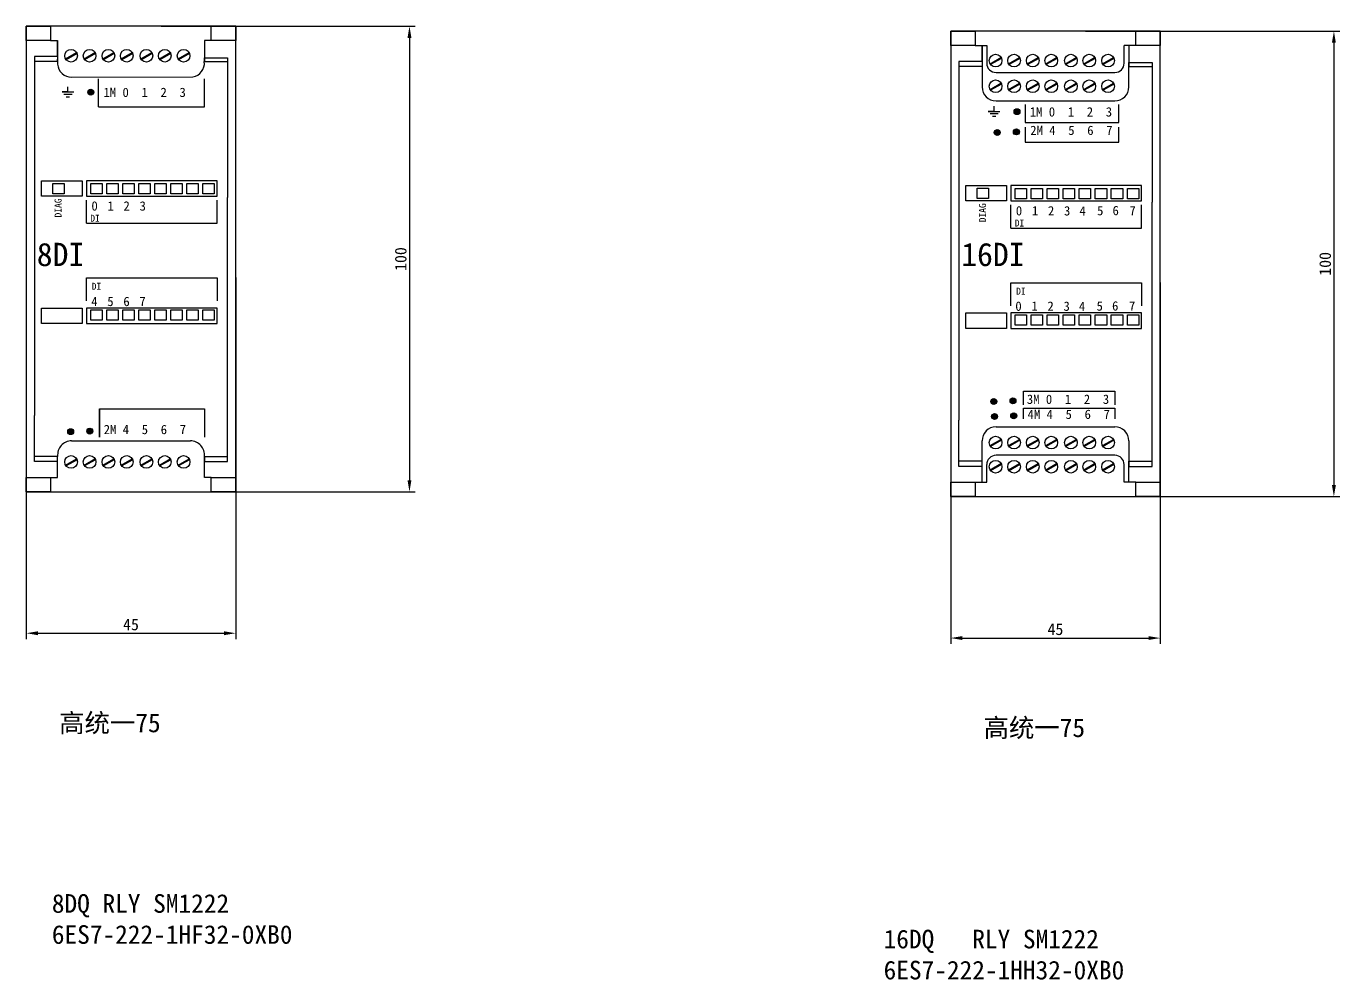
# Model space of a CAD drawing. Header units: millimetres. Extents: x 983 to 2111, y 2638 to 4457.
# Drawn here: x 1303.4 to 1585.6, y 3772.5 to 3977.3 of the extents above; entities that cross this region are included whole.
import ezdxf

# ---------------------------------------------------------------- set-up
doc = ezdxf.new("R2010")
doc.units = ezdxf.units.MM
doc.styles.get("Standard").update_dxf_attribs({"font": ''})
doc.styles.get('Standard').set_extended_font_data('SimSun')
doc.dimstyles.new('ISO-25', dxfattribs={"dimtxt": 2.5, "dimasz": 2.5, "dimexe": 1.25, "dimexo": 0.625, "dimtad": 1, "dimtxsty": 'Standard', "dimcen": 2.5, "dimadec": 0, "dimazin": 0, "dimtfac": 1, "dimtmove": 0, "dimatfit": 3, "dimfxl": 1, "dimarcsym": 0})

# ---------------------------------------------------------------- blocks, each defined once
blk = doc.blocks.new('*D160')
at = {"color": 0, "lineweight": -2, "transparency": 16777216}
for p, q in [((1303.38, 3923.37), (1303.38, 3845.71)), ((1348.38, 3923.37), (1348.38, 3845.71)), ((1305.88, 3846.96), (1345.88, 3846.96))]:
    blk.add_line(p, q, dxfattribs=at)
at = {"color": 0, "lineweight": -3, "transparency": 16777216}
for points in [[(1305.88, 3847.38), (1305.88, 3846.54), (1303.38, 3846.96)], [(1345.88, 3847.38), (1345.88, 3846.54), (1348.38, 3846.96)]]:
    blk.add_solid(points, dxfattribs=at)
at = {"layer": 'Defpoints', "color": 0, "lineweight": -3, "transparency": 16777216}
for p in [(1303.38, 3923.99), (1348.38, 3923.99), (1348.38, 3846.96)]:
    blk.add_point(p, dxfattribs=at)
at = {"color": 0, "lineweight": -3, "transparency": 16777216, "insert": (1325.88, 3848.83), "char_height": 2.5, "attachment_point": 5}
blk.add_mtext('45', dxfattribs=at)
blk = doc.blocks.new('*D161')
at = {"color": 0, "lineweight": -2, "transparency": 16777216}
for p, q in [((1332.37, 3977.33), (1386.96, 3977.33)), ((1385.71, 3974.83), (1385.71, 3879.83)), ((1332.37, 3877.33), (1386.96, 3877.33))]:
    blk.add_line(p, q, dxfattribs=at)
at = {"color": 0, "lineweight": -3, "transparency": 16777216}
for points in [[(1385.29, 3974.83), (1386.13, 3974.83), (1385.71, 3977.33)], [(1385.29, 3879.83), (1386.13, 3879.83), (1385.71, 3877.33)]]:
    blk.add_solid(points, dxfattribs=at)
at = {"layer": 'Defpoints', "color": 0, "lineweight": -3, "transparency": 16777216}
for p in [(1331.74, 3977.33), (1331.74, 3877.33), (1385.71, 3877.33)]:
    blk.add_point(p, dxfattribs=at)
at = {"color": 0, "lineweight": -3, "transparency": 16777216, "insert": (1383.84, 3927.33), "char_height": 2.5, "attachment_point": 5, "rotation": 90}
blk.add_mtext('100', dxfattribs=at)
blk = doc.blocks.new('*D158')
at = {"color": 0, "lineweight": -2, "transparency": 16777216}
for p, q in [((1501.99, 3922.33), (1501.99, 3844.67)), ((1546.99, 3922.33), (1546.99, 3844.67)), ((1504.49, 3845.92), (1544.49, 3845.92))]:
    blk.add_line(p, q, dxfattribs=at)
at = {"color": 0, "lineweight": -3, "transparency": 16777216}
for points in [[(1504.49, 3846.34), (1504.49, 3845.51), (1501.99, 3845.92)], [(1544.49, 3846.34), (1544.49, 3845.51), (1546.99, 3845.92)]]:
    blk.add_solid(points, dxfattribs=at)
at = {"layer": 'Defpoints', "color": 0, "lineweight": -3, "transparency": 16777216}
for p in [(1501.99, 3922.96), (1546.99, 3922.96), (1546.99, 3845.92)]:
    blk.add_point(p, dxfattribs=at)
at = {"color": 0, "lineweight": -3, "transparency": 16777216, "insert": (1524.49, 3847.8), "char_height": 2.5, "attachment_point": 5}
blk.add_mtext('45', dxfattribs=at)
blk = doc.blocks.new('*D159')
at = {"color": 0, "lineweight": -2, "transparency": 16777216}
for p, q in [((1530.98, 3976.3), (1585.57, 3976.3)), ((1584.32, 3973.8), (1584.32, 3878.8)), ((1530.98, 3876.3), (1585.57, 3876.3))]:
    blk.add_line(p, q, dxfattribs=at)
at = {"color": 0, "lineweight": -3, "transparency": 16777216}
for points in [[(1583.9, 3973.8), (1584.74, 3973.8), (1584.32, 3976.3)], [(1583.9, 3878.8), (1584.74, 3878.8), (1584.32, 3876.3)]]:
    blk.add_solid(points, dxfattribs=at)
at = {"layer": 'Defpoints', "color": 0, "lineweight": -3, "transparency": 16777216}
for p in [(1530.35, 3976.3), (1530.35, 3876.3), (1584.32, 3876.3)]:
    blk.add_point(p, dxfattribs=at)
at = {"color": 0, "lineweight": -3, "transparency": 16777216, "insert": (1582.45, 3926.3), "char_height": 2.5, "attachment_point": 5, "rotation": 90}
blk.add_mtext('100', dxfattribs=at)
blk = doc.blocks.new('8DI')
at = {"lineweight": -3}
for p, q in [((1308.62, 3974.25), (1310.12, 3974.25)), ((1310.12, 3974.25), (1310.12, 3970.84)), ((1310.12, 3970.84), (1310.12, 3974.25)), ((1343.14, 3974.25), (1341.64, 3974.25)), ((1341.64, 3974.25), (1341.64, 3969.74)), ((1310.12, 3970.84), (1305.12, 3970.84)), ((1305.12, 3970.84), (1305.12, 3893.76)), ((1310.12, 3970.84), (1310.12, 3969.74)), ((1341.64, 3969.74), (1341.64, 3970.57)), ((1341.64, 3970.57), (1346.64, 3970.57)), ((1346.64, 3970.57), (1346.64, 3969.74)), ((1310.12, 3969.74), (1305.12, 3969.74)), ((1310.13, 3969.22), (1310.12, 3970.29)), ((1341.64, 3969.74), (1346.64, 3969.74)), ((1346.64, 3969.74), (1346.64, 3940.58)), ((1313.12, 3966.39), (1339.18, 3966.44)), ((1318.93, 3960.03), (1318.93, 3966.07)), ((1341.65, 3960.03), (1341.65, 3966.07)), ((1312.32, 3963.22), (1311.07, 3963.22)), ((1311.07, 3963.22), (1312.32, 3963.22)), ((1312.32, 3962.68), (1311.43, 3962.68)), ((1312.32, 3962.12), (1311.97, 3962.12)), ((1312.32, 3963.22), (1312.32, 3964.35)), ((1312.32, 3963.22), (1313.57, 3963.22)), ((1313.21, 3962.68), (1312.32, 3962.68)), ((1312.67, 3962.12), (1312.32, 3962.12)), ((1318.93, 3960.03), (1341.65, 3960.03)), ((1339.91, 3960.03), (1341.65, 3960.03)), ((1316.31, 3935.03), (1316.31, 3939.98)), ((1344.37, 3935.03), (1344.37, 3939.98)), ((1346.64, 3884.93), (1346.64, 3940.58)), ((1316.31, 3935.03), (1329.73, 3935.03)), ((1329.73, 3935.03), (1344.37, 3935.03)), ((1316.31, 3918.35), (1316.31, 3923.3)), ((1316.31, 3923.3), (1344.37, 3923.3)), ((1344.37, 3923.3), (1344.37, 3918.35)), ((1319.14, 3895.14), (1319.14, 3889.09)), ((1319.14, 3889.09), (1319.14, 3895.14)), ((1319.14, 3895.14), (1341.64, 3895.14)), ((1341.64, 3895.14), (1341.64, 3889.09)), ((1305.12, 3883.83), (1305.12, 3893.76)), ((1313.12, 3888.27), (1338.64, 3888.27)), ((1310.12, 3884.93), (1305.12, 3884.93)), ((1310.12, 3883.83), (1305.12, 3883.83)), ((1310.12, 3883.83), (1310.12, 3884.93)), ((1310.12, 3880.42), (1310.12, 3883.83)), ((1341.64, 3880.42), (1341.64, 3884.93)), ((1341.64, 3884.93), (1346.64, 3884.93)), ((1341.64, 3884.93), (1341.64, 3883.83)), ((1341.64, 3883.83), (1346.64, 3883.83)), ((1346.64, 3883.83), (1346.64, 3884.93)), ((1308.62, 3880.42), (1310.12, 3880.42)), ((1343.14, 3880.42), (1341.64, 3880.42))]:
    blk.add_line(p, q, dxfattribs=at)
for points in [[(1303.38, 3877.33), (1348.38, 3877.33), (1348.38, 3977.33), (1303.38, 3977.33)], [(1303.38, 3977.33), (1308.62, 3977.33), (1308.62, 3974.25), (1303.38, 3974.25)], [(1343.14, 3977.33), (1348.38, 3977.33), (1348.38, 3974.25), (1343.14, 3974.25)], [(1311.84, 3970.32), (1314.18, 3971.67), (1314.29, 3971.48), (1311.95, 3970.13)], [(1315.8, 3970.32), (1318.14, 3971.67), (1318.25, 3971.48), (1315.91, 3970.13)], [(1319.84, 3970.32), (1322.18, 3971.67), (1322.29, 3971.48), (1319.95, 3970.13)], [(1323.8, 3970.32), (1326.14, 3971.67), (1326.25, 3971.48), (1323.91, 3970.13)], [(1328.01, 3970.32), (1330.35, 3971.67), (1330.46, 3971.48), (1328.12, 3970.13)], [(1331.97, 3970.32), (1334.31, 3971.67), (1334.42, 3971.48), (1332.08, 3970.13)], [(1336.01, 3970.32), (1338.35, 3971.67), (1338.46, 3971.48), (1336.12, 3970.13)], [(1306.62, 3944.16), (1315.39, 3944.16), (1315.39, 3940.84), (1306.62, 3940.84)], [(1309.09, 3943.57), (1311.53, 3943.57), (1311.53, 3941.35), (1309.09, 3941.35)], [(1316.31, 3940.84), (1344.37, 3940.84), (1344.37, 3944.16), (1316.31, 3944.16)], [(1317.22, 3943.55), (1319.66, 3943.55), (1319.66, 3941.32), (1317.22, 3941.32)], [(1320.66, 3943.55), (1323.11, 3943.55), (1323.11, 3941.32), (1320.66, 3941.32)], [(1324.11, 3943.54), (1326.56, 3943.54), (1326.56, 3941.31), (1324.11, 3941.31)], [(1327.56, 3943.54), (1330, 3943.54), (1330, 3941.31), (1327.56, 3941.31)], [(1331, 3943.54), (1333.45, 3943.54), (1333.45, 3941.31), (1331, 3941.31)], [(1334.45, 3943.54), (1336.89, 3943.54), (1336.89, 3941.31), (1334.45, 3941.31)], [(1337.89, 3943.54), (1340.34, 3943.54), (1340.34, 3941.31), (1337.89, 3941.31)], [(1341.34, 3943.54), (1343.78, 3943.54), (1343.78, 3941.31), (1341.34, 3941.31)], [(1306.62, 3916.8), (1315.39, 3916.8), (1315.39, 3913.48), (1306.62, 3913.48)], [(1316.31, 3913.48), (1344.37, 3913.48), (1344.37, 3916.8), (1316.31, 3916.8)], [(1317.22, 3916.42), (1319.66, 3916.42), (1319.66, 3914.19), (1317.22, 3914.19)], [(1320.66, 3916.42), (1323.11, 3916.42), (1323.11, 3914.19), (1320.66, 3914.19)], [(1324.11, 3916.4), (1326.56, 3916.4), (1326.56, 3914.18), (1324.11, 3914.18)], [(1327.56, 3916.4), (1330, 3916.4), (1330, 3914.18), (1327.56, 3914.18)], [(1331, 3916.4), (1333.45, 3916.4), (1333.45, 3914.18), (1331, 3914.18)], [(1334.45, 3916.4), (1336.89, 3916.4), (1336.89, 3914.18), (1334.45, 3914.18)], [(1337.89, 3916.4), (1340.34, 3916.4), (1340.34, 3914.18), (1337.89, 3914.18)], [(1341.34, 3916.4), (1343.78, 3916.4), (1343.78, 3914.18), (1341.34, 3914.18)], [(1311.84, 3883.08), (1314.18, 3884.43), (1314.29, 3884.24), (1311.95, 3882.89)], [(1315.8, 3883.08), (1318.14, 3884.43), (1318.25, 3884.24), (1315.91, 3882.89)], [(1319.84, 3883.08), (1322.18, 3884.43), (1322.29, 3884.24), (1319.95, 3882.89)], [(1323.8, 3883.08), (1326.14, 3884.43), (1326.25, 3884.24), (1323.91, 3882.89)], [(1328.01, 3883.08), (1330.35, 3884.43), (1330.46, 3884.24), (1328.12, 3882.89)], [(1331.97, 3883.08), (1334.31, 3884.43), (1334.42, 3884.24), (1332.08, 3882.89)], [(1336.01, 3883.08), (1338.35, 3884.43), (1338.46, 3884.24), (1336.12, 3882.89)], [(1303.38, 3880.42), (1308.62, 3880.42), (1308.62, 3877.33), (1303.38, 3877.33)], [(1343.14, 3880.42), (1348.38, 3880.42), (1348.38, 3877.33), (1343.14, 3877.33)]]:
    blk.add_lwpolyline(points, close=True, dxfattribs=at)
for centre, radius in [((1313.02, 3970.99), 1.36), ((1316.98, 3970.99), 1.36), ((1321.02, 3970.99), 1.36), ((1324.98, 3970.99), 1.36), ((1329.19, 3970.99), 1.36), ((1333.15, 3970.99), 1.36), ((1337.19, 3970.99), 1.36), ((1317.23, 3963.19), 0.636), ((1317.23, 3963.19), 0.636), ((1317.23, 3963.19), 0.636), ((1317.23, 3963.19), 0.585), ((1317.23, 3963.19), 0.527), ((1317.23, 3963.19), 0.527), ((1317.23, 3963.19), 0.479), ((1317.23, 3963.19), 0.426), ((1317.23, 3963.19), 0.372), ((1317.23, 3963.19), 0.309), ((1317.23, 3963.19), 0.258), ((1317.23, 3963.19), 0.207), ((1317.23, 3963.19), 0.154), ((1317.23, 3963.19), 0.116), ((1317.23, 3963.19), 0.0731), ((1317.23, 3963.19), 0.0407), ((1312.92, 3890.25), 0.636), ((1312.92, 3890.25), 0.636), ((1312.92, 3890.25), 0.636), ((1312.92, 3890.25), 0.585), ((1312.92, 3890.25), 0.527), ((1312.92, 3890.25), 0.527), ((1312.92, 3890.25), 0.479), ((1312.92, 3890.25), 0.426), ((1312.92, 3890.25), 0.372), ((1312.92, 3890.25), 0.309), ((1312.92, 3890.25), 0.258), ((1312.92, 3890.25), 0.207), ((1312.92, 3890.25), 0.154), ((1312.92, 3890.25), 0.116), ((1312.92, 3890.25), 0.0731), ((1312.92, 3890.25), 0.0407), ((1317.03, 3890.38), 0.636), ((1317.03, 3890.38), 0.636), ((1317.03, 3890.38), 0.636), ((1317.03, 3890.38), 0.585), ((1317.03, 3890.38), 0.527), ((1317.03, 3890.38), 0.527), ((1317.03, 3890.38), 0.479), ((1317.03, 3890.38), 0.426), ((1317.03, 3890.38), 0.372), ((1317.03, 3890.38), 0.309), ((1317.03, 3890.38), 0.258), ((1317.03, 3890.38), 0.207), ((1317.03, 3890.38), 0.154), ((1317.03, 3890.38), 0.116), ((1317.03, 3890.38), 0.0731), ((1317.03, 3890.38), 0.0407), ((1313.02, 3883.75), 1.36), ((1316.98, 3883.75), 1.36), ((1321.02, 3883.75), 1.36), ((1324.98, 3883.75), 1.36), ((1329.19, 3883.75), 1.36), ((1333.15, 3883.75), 1.36), ((1337.19, 3883.75), 1.36)]:
    blk.add_circle(centre, radius, dxfattribs=at)
for centre, radius, start, end in [((1313.12, 3969.39), 3, 183.3653, 270), ((1338.62, 3969.42), 3.03, 280.6413, 5.9438), ((1313.14, 3885.25), 3.03, 90.22, 185.9772), ((1338.63, 3885.25), 3.03, 354.0229, 89.78)]:
    blk.add_arc(centre, radius, start, end, dxfattribs=at)
at = {"lineweight": -3, "attachment_point": 1}
for s, width, insert, char_height in [('1M 0  1  2  3', 20.5662, (1319.97, 3964.14), 2), ('0 ', 2, (1317.38, 3939.74), 2), ('1 ', 2, (1320.83, 3939.74), 2), ('2 ', 2, (1324.27, 3939.74), 2), ('3 ', 2, (1327.72, 3939.73), 2), ('DI ', 6.8613, (1317.14, 3936.85), 1.5), ('8DI', 20.0767, (1305.64, 3930.82), 5), ('DI ', 6.8613, (1317.44, 3922.23), 1.5), ('4 ', 2, (1317.35, 3919.23), 2), ('5 ', 2, (1320.79, 3919.23), 2), ('6 ', 2, (1324.24, 3919.23), 2), ('7 ', 2, (1327.68, 3919.22), 2), ('2M 4  5  6  7', 20.5662, (1320.02, 3891.72), 2)]:
    blk.add_mtext_dynamic_manual_height_columns(s, width=width, gutter_width=12.5, heights=[0], dxfattribs=dict(at, insert=insert, char_height=char_height))
at = {"lineweight": -3, "insert": (1309.46, 3936.27), "char_height": 1.5, "attachment_point": 1, "rotation": 90}
blk.add_mtext_dynamic_manual_height_columns('DIAG', width=6.8613, gutter_width=12.5, heights=[0], dxfattribs=at)
blk = doc.blocks.new('16DI')
at = {"lineweight": -3}
for p, q in [((1507.23, 3973.21), (1508.73, 3973.21)), ((1508.73, 3973.21), (1508.73, 3969.8)), ((1508.73, 3969.8), (1508.73, 3973.21)), ((1508.73, 3973.21), (1509.73, 3973.21)), ((1509.73, 3973.21), (1509.73, 3969.41)), ((1540.25, 3973.21), (1539.25, 3973.21)), ((1539.25, 3969.41), (1539.25, 3973.21)), ((1541.75, 3973.21), (1540.25, 3973.21)), ((1540.25, 3973.21), (1540.25, 3968.7)), ((1508.73, 3969.8), (1503.73, 3969.8)), ((1503.73, 3969.8), (1503.73, 3892.72)), ((1508.73, 3968.7), (1503.73, 3968.7)), ((1508.73, 3969.8), (1508.73, 3968.7)), ((1508.73, 3968.7), (1508.73, 3964.3)), ((1540.25, 3968.7), (1540.25, 3969.54)), ((1540.25, 3969.54), (1545.25, 3969.54)), ((1540.25, 3968.7), (1545.25, 3968.7)), ((1540.25, 3964.3), (1540.25, 3968.7)), ((1545.25, 3969.54), (1545.25, 3968.7)), ((1545.25, 3968.7), (1545.25, 3939.55)), ((1511.73, 3967.41), (1537.25, 3967.41)), ((1511.33, 3959.03), (1511.33, 3960.16)), ((1511.73, 3961.3), (1537.25, 3961.3)), ((1517.96, 3960.52), (1517.96, 3956.65)), ((1538.08, 3956.65), (1538.08, 3960.52)), ((1511.33, 3959.03), (1510.07, 3959.03)), ((1510.07, 3959.03), (1511.33, 3959.03)), ((1511.33, 3958.49), (1510.44, 3958.49)), ((1511.33, 3957.93), (1510.98, 3957.93)), ((1511.33, 3959.03), (1512.58, 3959.03)), ((1512.22, 3958.49), (1511.33, 3958.49)), ((1511.67, 3957.93), (1511.33, 3957.93)), ((1517.96, 3956.65), (1538.08, 3956.65)), ((1517.96, 3955.69), (1517.96, 3952.45)), ((1538.08, 3952.45), (1538.08, 3955.69)), ((1517.96, 3952.45), (1538.08, 3952.45)), ((1545.25, 3883.89), (1545.25, 3939.55)), ((1514.92, 3933.99), (1514.92, 3938.95)), ((1542.98, 3933.99), (1542.98, 3938.95)), ((1514.92, 3933.99), (1528.34, 3933.99)), ((1528.34, 3933.99), (1542.98, 3933.99)), ((1514.92, 3917.31), (1514.92, 3922.26)), ((1514.92, 3922.26), (1542.98, 3922.26)), ((1542.98, 3922.26), (1542.98, 3917.31)), ((1517.62, 3896.03), (1517.62, 3898.93)), ((1517.62, 3898.93), (1537.27, 3898.93)), ((1537.27, 3898.93), (1537.27, 3896.03)), ((1517.62, 3893.04), (1517.62, 3895.27)), ((1517.62, 3895.27), (1537.27, 3895.27)), ((1537.27, 3895.27), (1537.27, 3893.04)), ((1503.73, 3882.79), (1503.73, 3892.72)), ((1511.73, 3891.29), (1537.25, 3891.29)), ((1508.73, 3883.89), (1508.73, 3888.29)), ((1540.25, 3888.29), (1540.25, 3883.34)), ((1508.73, 3883.89), (1503.73, 3883.89)), ((1508.73, 3882.79), (1508.73, 3883.89)), ((1509.73, 3879.38), (1509.73, 3883.18)), ((1537.25, 3885.18), (1511.73, 3885.18)), ((1539.25, 3879.38), (1539.25, 3883.18)), ((1540.25, 3879.38), (1540.25, 3883.89)), ((1540.25, 3883.89), (1545.25, 3883.89)), ((1540.25, 3883.89), (1540.25, 3882.79)), ((1545.25, 3882.79), (1545.25, 3883.89)), ((1508.73, 3882.79), (1503.73, 3882.79)), ((1508.73, 3879.38), (1508.73, 3882.79)), ((1540.25, 3882.79), (1545.25, 3882.79)), ((1507.23, 3879.38), (1508.73, 3879.38)), ((1508.73, 3879.38), (1509.73, 3879.38)), ((1540.25, 3879.38), (1539.25, 3879.38)), ((1541.75, 3879.38), (1540.25, 3879.38))]:
    blk.add_line(p, q, dxfattribs=at)
for points in [[(1501.99, 3876.3), (1546.99, 3876.3), (1546.99, 3976.3), (1501.99, 3976.3)], [(1501.99, 3976.3), (1507.23, 3976.3), (1507.23, 3973.21), (1501.99, 3973.21)], [(1541.75, 3976.3), (1546.99, 3976.3), (1546.99, 3973.21), (1541.75, 3973.21)], [(1510.45, 3969.28), (1512.79, 3970.63), (1512.9, 3970.44), (1510.56, 3969.09)], [(1514.41, 3969.28), (1516.75, 3970.63), (1516.86, 3970.44), (1514.52, 3969.09)], [(1518.45, 3969.28), (1520.79, 3970.63), (1520.9, 3970.44), (1518.56, 3969.09)], [(1522.41, 3969.28), (1524.75, 3970.63), (1524.86, 3970.44), (1522.52, 3969.09)], [(1526.62, 3969.28), (1528.96, 3970.63), (1529.07, 3970.44), (1526.73, 3969.09)], [(1530.58, 3969.28), (1532.92, 3970.63), (1533.03, 3970.44), (1530.69, 3969.09)], [(1534.62, 3969.28), (1536.96, 3970.63), (1537.07, 3970.44), (1534.73, 3969.09)], [(1510.45, 3963.78), (1512.79, 3965.13), (1512.9, 3964.93), (1510.56, 3963.58)], [(1514.41, 3963.78), (1516.75, 3965.13), (1516.86, 3964.93), (1514.52, 3963.58)], [(1518.45, 3963.78), (1520.79, 3965.13), (1520.9, 3964.93), (1518.56, 3963.58)], [(1522.41, 3963.78), (1524.75, 3965.13), (1524.86, 3964.93), (1522.52, 3963.58)], [(1526.62, 3963.78), (1528.96, 3965.13), (1529.07, 3964.93), (1526.73, 3963.58)], [(1530.58, 3963.78), (1532.92, 3965.13), (1533.03, 3964.93), (1530.69, 3963.58)], [(1534.62, 3963.78), (1536.96, 3965.13), (1537.07, 3964.93), (1534.73, 3963.58)], [(1505.23, 3943.13), (1514, 3943.13), (1514, 3939.81), (1505.23, 3939.81)], [(1507.69, 3942.54), (1510.14, 3942.54), (1510.14, 3940.31), (1507.69, 3940.31)], [(1514.92, 3939.81), (1542.98, 3939.81), (1542.98, 3943.13), (1514.92, 3943.13)], [(1515.83, 3942.51), (1518.27, 3942.51), (1518.27, 3940.29), (1515.83, 3940.29)], [(1519.27, 3942.51), (1521.72, 3942.51), (1521.72, 3940.29), (1519.27, 3940.29)], [(1522.72, 3942.5), (1525.16, 3942.5), (1525.16, 3940.27), (1522.72, 3940.27)], [(1526.16, 3942.5), (1528.61, 3942.5), (1528.61, 3940.27), (1526.16, 3940.27)], [(1529.61, 3942.5), (1532.06, 3942.5), (1532.06, 3940.27), (1529.61, 3940.27)], [(1533.06, 3942.5), (1535.5, 3942.5), (1535.5, 3940.27), (1533.06, 3940.27)], [(1536.5, 3942.5), (1538.95, 3942.5), (1538.95, 3940.27), (1536.5, 3940.27)], [(1539.95, 3942.5), (1542.39, 3942.5), (1542.39, 3940.27), (1539.95, 3940.27)], [(1505.23, 3915.77), (1514, 3915.77), (1514, 3912.45), (1505.23, 3912.45)], [(1514.92, 3912.45), (1542.98, 3912.45), (1542.98, 3915.77), (1514.92, 3915.77)], [(1515.83, 3915.38), (1518.27, 3915.38), (1518.27, 3913.15), (1515.83, 3913.15)], [(1519.27, 3915.38), (1521.72, 3915.38), (1521.72, 3913.15), (1519.27, 3913.15)], [(1522.72, 3915.37), (1525.16, 3915.37), (1525.16, 3913.14), (1522.72, 3913.14)], [(1526.16, 3915.37), (1528.61, 3915.37), (1528.61, 3913.14), (1526.16, 3913.14)], [(1529.61, 3915.37), (1532.06, 3915.37), (1532.06, 3913.14), (1529.61, 3913.14)], [(1533.06, 3915.37), (1535.5, 3915.37), (1535.5, 3913.14), (1533.06, 3913.14)], [(1536.5, 3915.37), (1538.95, 3915.37), (1538.95, 3913.14), (1536.5, 3913.14)], [(1539.95, 3915.37), (1542.39, 3915.37), (1542.39, 3913.14), (1539.95, 3913.14)], [(1510.45, 3887.25), (1512.79, 3888.6), (1512.9, 3888.41), (1510.56, 3887.05)], [(1514.41, 3887.25), (1516.75, 3888.6), (1516.86, 3888.41), (1514.52, 3887.05)], [(1518.45, 3887.25), (1520.79, 3888.6), (1520.9, 3888.41), (1518.56, 3887.05)], [(1522.41, 3887.25), (1524.75, 3888.6), (1524.86, 3888.41), (1522.52, 3887.05)], [(1526.62, 3887.25), (1528.96, 3888.6), (1529.07, 3888.41), (1526.73, 3887.05)], [(1530.58, 3887.25), (1532.92, 3888.6), (1533.03, 3888.41), (1530.69, 3887.05)], [(1534.62, 3887.25), (1536.96, 3888.6), (1537.07, 3888.41), (1534.73, 3887.05)], [(1510.45, 3882.04), (1512.79, 3883.4), (1512.9, 3883.2), (1510.56, 3881.85)], [(1514.41, 3882.04), (1516.75, 3883.4), (1516.86, 3883.2), (1514.52, 3881.85)], [(1518.45, 3882.04), (1520.79, 3883.4), (1520.9, 3883.2), (1518.56, 3881.85)], [(1522.41, 3882.04), (1524.75, 3883.4), (1524.86, 3883.2), (1522.52, 3881.85)], [(1526.62, 3882.04), (1528.96, 3883.4), (1529.07, 3883.2), (1526.73, 3881.85)], [(1530.58, 3882.04), (1532.92, 3883.4), (1533.03, 3883.2), (1530.69, 3881.85)], [(1534.62, 3882.04), (1536.96, 3883.4), (1537.07, 3883.2), (1534.73, 3881.85)], [(1501.99, 3879.38), (1507.23, 3879.38), (1507.23, 3876.3), (1501.99, 3876.3)], [(1541.75, 3879.38), (1546.99, 3879.38), (1546.99, 3876.3), (1541.75, 3876.3)]]:
    blk.add_lwpolyline(points, close=True, dxfattribs=at)
for centre, radius in [((1511.63, 3969.95), 1.36), ((1515.59, 3969.95), 1.36), ((1519.63, 3969.95), 1.36), ((1523.59, 3969.95), 1.36), ((1527.8, 3969.95), 1.36), ((1531.76, 3969.95), 1.36), ((1535.8, 3969.95), 1.36), ((1511.63, 3964.45), 1.36), ((1515.59, 3964.45), 1.36), ((1519.63, 3964.45), 1.36), ((1523.59, 3964.45), 1.36), ((1527.8, 3964.45), 1.36), ((1531.76, 3964.45), 1.36), ((1535.8, 3964.45), 1.36), ((1516.24, 3958.99), 0.636), ((1516.24, 3958.99), 0.636), ((1516.24, 3958.99), 0.636), ((1516.24, 3958.99), 0.585), ((1516.24, 3958.99), 0.527), ((1516.24, 3958.99), 0.527), ((1516.24, 3958.99), 0.479), ((1516.24, 3958.99), 0.426), ((1516.24, 3958.99), 0.372), ((1516.24, 3958.99), 0.309), ((1516.24, 3958.99), 0.258), ((1516.24, 3958.99), 0.207), ((1516.24, 3958.99), 0.154), ((1516.24, 3958.99), 0.116), ((1516.24, 3958.99), 0.0731), ((1516.24, 3958.99), 0.0407), ((1511.98, 3954.51), 0.636), ((1511.98, 3954.51), 0.636), ((1511.98, 3954.51), 0.636), ((1511.98, 3954.51), 0.585), ((1511.98, 3954.51), 0.527), ((1511.98, 3954.51), 0.527), ((1511.98, 3954.51), 0.479), ((1511.98, 3954.51), 0.426), ((1511.98, 3954.51), 0.372), ((1511.98, 3954.51), 0.309), ((1511.98, 3954.51), 0.258), ((1511.98, 3954.51), 0.207), ((1511.98, 3954.51), 0.154), ((1511.98, 3954.51), 0.116), ((1511.98, 3954.51), 0.0731), ((1511.98, 3954.51), 0.0407), ((1516.1, 3954.64), 0.636), ((1516.1, 3954.64), 0.636), ((1516.1, 3954.64), 0.636), ((1516.1, 3954.64), 0.585), ((1516.1, 3954.64), 0.527), ((1516.1, 3954.64), 0.527), ((1516.1, 3954.64), 0.479), ((1516.1, 3954.64), 0.426), ((1516.1, 3954.64), 0.372), ((1516.1, 3954.64), 0.309), ((1516.1, 3954.64), 0.258), ((1516.1, 3954.64), 0.207), ((1516.1, 3954.64), 0.154), ((1516.1, 3954.64), 0.116), ((1516.1, 3954.64), 0.0731), ((1516.1, 3954.64), 0.0407), ((1511.25, 3896.74), 0.636), ((1511.25, 3896.74), 0.636), ((1511.25, 3896.74), 0.636), ((1511.25, 3896.74), 0.585), ((1511.25, 3896.74), 0.527), ((1511.25, 3896.74), 0.527), ((1511.25, 3896.74), 0.479), ((1511.25, 3896.74), 0.426), ((1511.25, 3896.74), 0.372), ((1511.25, 3896.74), 0.309), ((1515.37, 3896.88), 0.636), ((1515.37, 3896.88), 0.636), ((1515.37, 3896.88), 0.636), ((1515.37, 3896.88), 0.585), ((1515.37, 3896.88), 0.527), ((1515.37, 3896.88), 0.527), ((1515.37, 3896.88), 0.479), ((1515.37, 3896.88), 0.426), ((1515.37, 3896.88), 0.372), ((1515.37, 3896.88), 0.309), ((1515.37, 3896.88), 0.258), ((1515.37, 3896.88), 0.207), ((1511.25, 3896.74), 0.258), ((1511.25, 3896.74), 0.207), ((1511.25, 3896.74), 0.154), ((1511.25, 3896.74), 0.116), ((1511.25, 3896.74), 0.0731), ((1511.25, 3896.74), 0.0407), ((1515.53, 3893.65), 0.636), ((1515.53, 3893.65), 0.636), ((1515.53, 3893.65), 0.636), ((1515.53, 3893.65), 0.585), ((1515.37, 3896.88), 0.154), ((1515.37, 3896.88), 0.116), ((1515.37, 3896.88), 0.0731), ((1515.37, 3896.88), 0.0407), ((1511.41, 3893.51), 0.636), ((1511.41, 3893.51), 0.636), ((1511.41, 3893.51), 0.636), ((1511.41, 3893.51), 0.585), ((1511.41, 3893.51), 0.527), ((1511.41, 3893.51), 0.527), ((1511.41, 3893.51), 0.479), ((1511.41, 3893.51), 0.426), ((1511.41, 3893.51), 0.372), ((1511.41, 3893.51), 0.309), ((1511.41, 3893.51), 0.258), ((1511.41, 3893.51), 0.207), ((1511.41, 3893.51), 0.154), ((1511.41, 3893.51), 0.116), ((1511.41, 3893.51), 0.0731), ((1511.41, 3893.51), 0.0407), ((1515.53, 3893.65), 0.527), ((1515.53, 3893.65), 0.527), ((1515.53, 3893.65), 0.479), ((1515.53, 3893.65), 0.426), ((1515.53, 3893.65), 0.372), ((1515.53, 3893.65), 0.309), ((1515.53, 3893.65), 0.258), ((1515.53, 3893.65), 0.207), ((1515.53, 3893.65), 0.154), ((1515.53, 3893.65), 0.116), ((1515.53, 3893.65), 0.0731), ((1515.53, 3893.65), 0.0407), ((1511.63, 3887.92), 1.36), ((1515.59, 3887.92), 1.36), ((1519.63, 3887.92), 1.36), ((1523.59, 3887.92), 1.36), ((1527.8, 3887.92), 1.36), ((1531.76, 3887.92), 1.36), ((1535.8, 3887.92), 1.36), ((1511.63, 3882.72), 1.36), ((1515.59, 3882.72), 1.36), ((1519.63, 3882.72), 1.36), ((1523.59, 3882.72), 1.36), ((1527.8, 3882.72), 1.36), ((1531.76, 3882.72), 1.36), ((1535.8, 3882.72), 1.36)]:
    blk.add_circle(centre, radius, dxfattribs=at)
for centre, radius, start, end in [((1511.73, 3969.41), 2, 180, 270), ((1537.25, 3969.41), 2, 270, 0), ((1511.73, 3964.3), 3, 180, 270), ((1537.25, 3964.3), 3, 270, 0), ((1511.73, 3888.29), 3, 90, 180), ((1537.25, 3888.29), 3, 0, 90), ((1511.73, 3883.18), 2, 90, 180), ((1537.25, 3883.18), 2, 0, 90)]:
    blk.add_arc(centre, radius, start, end, dxfattribs=at)
at = {"lineweight": -3, "attachment_point": 1}
for s, width, insert, char_height in [('1M 0  1  2  3', 20.5662, (1518.98, 3959.95), 2), ('2M 4  5  6  7', 20.5662, (1519.08, 3955.98), 2), ('0 ', 2, (1515.99, 3938.71), 2), ('1 ', 2, (1519.44, 3938.71), 2), ('2 ', 2, (1522.88, 3938.71), 2), ('3 ', 2, (1526.33, 3938.69), 2), ('4 ', 2, (1529.65, 3938.67), 2), ('5 ', 2, (1533.44, 3938.73), 2), ('6 ', 2, (1536.76, 3938.76), 2), ('7 ', 2, (1540.4, 3938.73), 2), ('DI ', 6.8613, (1515.75, 3935.82), 1.5), ('16DI', 20.0767, (1504.25, 3930.82), 5), ('DI ', 6.8613, (1516.05, 3921.19), 1.5), ('0 ', 2, (1515.88, 3918.22), 2), ('1 ', 2, (1519.33, 3918.22), 2), ('2 ', 2, (1522.77, 3918.22), 2), ('3 ', 2, (1526.22, 3918.21), 2), ('4 ', 2, (1529.54, 3918.18), 2), ('5 ', 2, (1533.33, 3918.24), 2), ('6 ', 2, (1536.66, 3918.27), 2), ('7 ', 2, (1540.29, 3918.24), 2), ('3M 0  1  2  3', 20.5662, (1518.35, 3898.22), 2), ('4M 4  5  6  7', 20.5662, (1518.51, 3894.99), 2)]:
    blk.add_mtext_dynamic_manual_height_columns(s, width=width, gutter_width=12.5, heights=[0], dxfattribs=dict(at, insert=insert, char_height=char_height))
at = {"lineweight": -3, "insert": (1508.07, 3935.23), "char_height": 1.5, "attachment_point": 1, "rotation": 90}
blk.add_mtext_dynamic_manual_height_columns('DIAG', width=6.8613, gutter_width=12.5, heights=[0], dxfattribs=at)

msp = doc.modelspace()

# ---------------------------------------------------------------- block references
at = {"lineweight": -3}
for name in ['8DI', '16DI']:
    msp.add_blockref(name, (0, 0), dxfattribs=at)

# ---------------------------------------------------------------- texts
at = {"lineweight": -3, "char_height": 4, "attachment_point": 1}
for s, insert in [('高统一75', (1310.441, 3829.691)), ('高统一75', (1509.051, 3828.654)), ('8DQ RLY SM1222\\P6ES7-222-1HF32-0XB0', (1308.875, 3790.912)), ('16DQ   RLY SM1222\\P6ES7-222-1HH32-0XB0', (1487.574, 3783.266))]:
    msp.add_mtext_dynamic_manual_height_columns(s, width=71.44489, gutter_width=12.5, heights=[0], dxfattribs=dict(at, insert=insert))

# ---------------------------------------------------------------- dimensions: what is measured, and where the dimension line sits
at = {"lineweight": -3}
for base, p1, p2, picture, middle in [((1385.711, 3877.333), (1331.741, 3977.333), (1331.741, 3877.333), '*D161', (1383.836, 3927.333)), ((1584.321, 3876.296), (1530.351, 3976.296), (1530.351, 3876.296), '*D159', (1582.446, 3926.296))]:
    dim = msp.add_linear_dim(base=base, p1=p1, p2=p2, angle=90, dimstyle='ISO-25', dxfattribs=at)
    dim.commit()
    dim.dimension.update_dxf_attribs({"geometry": picture, "text_midpoint": middle})
for base, p1, p2, picture, middle in [((1348.381, 3846.958), (1303.381, 3923.993), (1348.381, 3923.993), '*D160', (1325.881, 3848.833)), ((1546.991, 3845.922), (1501.991, 3922.957), (1546.991, 3922.957), '*D158', (1524.491, 3847.797))]:
    dim = msp.add_linear_dim(base=base, p1=p1, p2=p2, dimstyle='ISO-25', dxfattribs=at)
    dim.commit()
    dim.dimension.update_dxf_attribs({"geometry": picture, "text_midpoint": middle})

doc.saveas('drawing.dxf')
